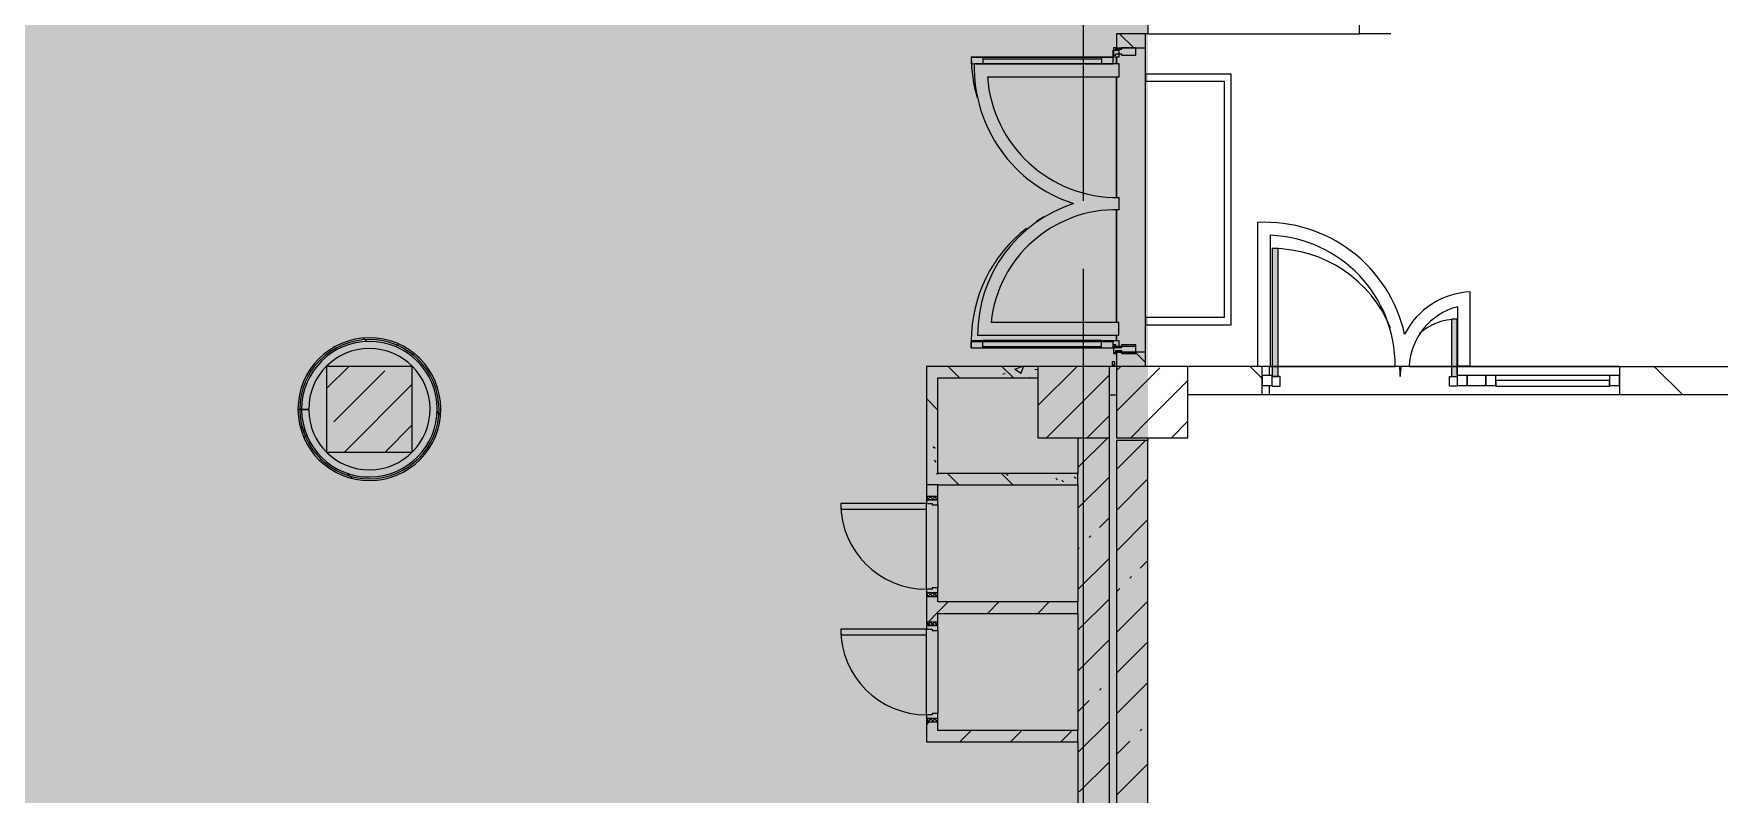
# Model space of a CAD drawing. Header units: millimetres. Extents: x -2911 to 185522, y -8553 to 29000.
# Drawn here: x 89472 to 101272, y 4902 to 10230 of the extents above; entities that cross this region are included whole.
import ezdxf

# ---------------------------------------------------------------- set-up
doc = ezdxf.new("R2010")
doc.units = ezdxf.units.MM
doc.linetypes.add('Осевая', pattern=[3175, 635, -476.25, 1587.5, -476.25])
doc.layers.add('A-DETL-GENF-1', color=7, linetype='Continuous', lineweight=9, true_color=0xc0c0c0, transparency=0.4)
for name, color, linetype, lineweight, true_color in [('A-DETL-GENF-2', 7, 'Continuous', 5, 0xe2e2e2), ('A-DETL-GENF-3', 7, 'Continuous', 5, 0xaaaaaa), ('A-DETL-GENF-4', 7, 'Continuous', 5, 0xb7b7b7), ('A-DOOR-2', 7, 'Continuous', 5, 0xaaaaaa), ('A-DOOR-3', 7, 'Continuous', 5, 0xe2e2e2), ('A-DOOR-4', 7, 'Continuous', 5, 0xb7b7b7), ('A-DOOR-FRAM-1', 7, 'Continuous', 5, 0xe2e2e2), ('A-DOOR-FRAM-2', 7, 'Continuous', 5, 0xaaaaaa), ('A-DOOR-FRAM-3', 7, 'Continuous', 5, 0xb7b7b7), ('A-FLOR-1', 7, 'Continuous', 5, 0xb7b7b7), ('A-FLOR-2', 7, 'Continuous', 5, 0xaaaaaa), ('A-GLAZ-CWMG-2', 7, 'Continuous', 5, 0x737373), ('A-WALL-5', 7, 'Continuous', 9, 0x737373), ('A-WALL-6', 7, 'Continuous', 5, 0x737373), ('I-WALL-1', 7, 'Continuous', 5, 0xe7e7e7), ('I-WALL-4', 7, 'Continuous', 5, 0x737373), ('I-WALL-5', 7, 'Continuous', 5, 0x787878), ('S-COLS-1', 7, 'Continuous', 5, 0x737373)]:
    doc.layers.add(name, color=color, linetype=linetype, lineweight=lineweight, true_color=true_color)
for name, color, linetype, lineweight in [('A-GLAZ-CURT-3', 7, 'Continuous', 5), ('A-GLAZ-CWMG-4', 7, 'Continuous', 5), ('I-WALL-3', 7, 'Continuous', 5), ('S-COLS-2', 7, 'Continuous', 5), ('Оси', 7, 'Continuous', 9), ('Оси-2', 7, 'Осевая', 9)]:
    doc.layers.add(name, color=color, linetype=linetype, lineweight=lineweight)
pattern_1 = [(45, (-38790, -7650), (-285.123, 285.123), []), (45, (-38504.88, -7650), (-285.123, 285.123), [504.031, -100.806, 16.764, -84.042])]
pattern_2 = [(45, (58512.3, 0), (-285.123, 285.123), []), (45, (58797.44, 0), (-285.123, 285.123), [504.031, -100.806, 16.764, -84.042])]
pattern_3 = [(135, (58512.3, 0), (-353.5534, -353.5534), [])]
pattern_4 = [(135, (58512.3, 0), (-377.171, -377.171), [533.4, -88.9, 17.78, -88.9]), (135, (58512.3, 376.94), (-377.171, -377.171), []), (50, (58512.3, 0), (637.6445, -55.7866), [66.675, -733.425]), (355, (58512.3, 0), (-123.349, 668.699), [53.34, -586.74]), (100.451, (58565.45, -4.65), (514.299, 612.908), [56.665, -623.315]), (46.184, (58512.3, 177.8), (948.776, -147.15), [100.012, -1100.137]), (96.636, (58591.4, 165.5), (830.91, 865.997), [84.998, -934.973]), (351.184, (58512.3, 177.8), (830.918, 865.988), [80.01, -880.11]), (21, (58601.2, 133.35), (530.6506, -357.928), [66.675, -733.425]), (326, (58601.2, 133.35), (216.308, 644.658), [53.34, -586.74]), (71.451, (58645.44, 103.5), (746.96, 286.724), [56.665, -623.315]), (37.5, (58512.32, 0), (10.8105, 295.9426), [16.764, -562.864, 16.764, -578.866, -588.962]), (37.5, (58512.32, 0), (10.8105, 295.9426), [-1175.258, 16.764, -572.198]), (7.5, (58512.3, 0), (233.8692, 350.6318), [16.764, -322.834, 16.764, -549.529, -224.472]), (7.5, (58512.3, 0), (233.8692, 350.6318), [-905.891, 16.764, -207.708]), (327.5, (58314.07, 0), (474.5678, -20.0513), [16.764, -205.486, 16.764, -676.656, -920.115]), (327.5, (58314.07, 0), (474.5678, -20.0513), [-915.67, 16.764, -903.351]), (317.5, (58225.17, 0), (518.452, 88.9934), [16.764, -272.161, 16.764, -443.738, -653.415]), (317.5, (58225.17, 0), (518.452, 88.9934), [-749.427, 16.764, -636.651])]
pattern_5 = [(45, (58512.32, 0), (-176.7767, 176.7767), [])]
pattern_6 = [(135, (1951.41, 104.685), (-14.14214, -14.14214), []), (225, (1951.41, 104.685), (14.14214, -14.14214), [])]
pattern_7 = [(45, (-171.384, 104.685), (-14.1421, 14.1421), []), (135, (-171.384, 104.685), (-14.1421, -14.1421), [])]
pattern_8 = [(45, (58512.3, 0), (-530.33, 530.33), []), (135, (58512.3, 0), (-530.33, -530.33), [])]

# ---------------------------------------------------------------- blocks, each defined once
blk = doc.blocks.new('BSC_Колонна _Прямоугольная - 500х500-23286270-2_7_1_птичка')
at = {"layer": 'S-COLS-2'}
h = blk.add_hatch(dxfattribs=at)
h.set_pattern_fill('FP_67', color=256, style=0, pattern_type=2)
h.set_pattern_definition(pattern_1)
h.paths.add_polyline_path([(-30, -250), (-30, 250), (-250, 250), (-250, -250)])
h = blk.add_hatch(dxfattribs=at)
h.set_pattern_fill('FP_67', color=256, style=0, pattern_type=2)
h.set_pattern_definition(pattern_1)
h.paths.add_polyline_path([(-30, -250), (250, -250), (250, 250), (-30, 250), (-30, 100)])
at = {"layer": 'S-COLS-1'}
for p, q in [((-30, 250), (-250, 250)), ((-250, 250), (-250, -250)), ((-250, -250), (-30, -250))]:
    blk.add_line(p, q, dxfattribs=at)
at = {"layer": 'S-COLS-2'}
for p, q in [((250, 250), (-30, 250)), ((250, -250), (250, 250)), ((-30, -250), (250, -250))]:
    blk.add_line(p, q, dxfattribs=at)
blk = doc.blocks.new('BSC_Колонна _Прямоугольная - 600х600-V97-2_7_1_птичка')
at = {"layer": 'S-COLS-2'}
h = blk.add_hatch(dxfattribs=at)
h.set_pattern_fill('FP_113', color=256, style=0, pattern_type=2)
h.set_pattern_definition([(45, (-33310, -7600), (-285.123, 285.123), []), (45, (-33024.88, -7600), (-285.123, 285.123), [504.031, -100.806, 16.764, -84.042])])
h.paths.add_polyline_path([(-135, -300), (300, -300), (300, 300), (-300, 300), (-300, -300)])
at = {"layer": 'S-COLS-1'}
for p, q in [((300, 300), (-300, 300)), ((-300, 300), (-300, -300)), ((300, -300), (300, 300)), ((-300, -300), (300, -300))]:
    blk.add_line(p, q, dxfattribs=at)
blk = doc.blocks.new('BSC_Колонна _Прямоугольная - 500х500-V143-2_7_1_птичка')
at = {"layer": 'S-COLS-2'}
h = blk.add_hatch(dxfattribs=at)
h.set_pattern_fill('FP_149', color=256, style=0, pattern_type=2)
h.set_pattern_definition([(45, (-38240, -7650), (-285.123, 285.123), []), (45, (-37954.88, -7650), (-285.123, 285.123), [504.031, -100.806, 16.764, -84.042])])
h.paths.add_polyline_path([(-250, -250), (250, -250), (250, 250), (-250, 250), (-250, 100)])
at = {"layer": 'S-COLS-1'}
for p, q in [((250, 250), (-250, 250)), ((-250, 250), (-250, -250)), ((250, -250), (250, 250)), ((-250, -250), (250, -250))]:
    blk.add_line(p, q, dxfattribs=at)
blk = doc.blocks.new('110_Дверь_СКБ_1Ст - д-18 700x2100h_Технический шкаф ЭОМ и СС-21511926-2_7_1_птичка')
at = {"layer": 'A-DOOR-2'}
h = blk.add_hatch(dxfattribs=at)
h.set_pattern_fill('FP_153', color=256, style=0, pattern_type=2)
h.set_pattern_definition(pattern_6)
h.paths.add_polyline_path([(337.5, -40), (362.5, -40), (362.5, 40), (337.5, 40)])
at = {"layer": 'A-DOOR-3'}
h = blk.add_hatch(color=256, dxfattribs=at)
h.paths.add_polyline_path([(-312.5, -40), (-277.5, -40), (-277.5, 0), (-287.5, 0), (-287.5, 40), (-312.5, 40)])
h.paths.add_polyline_path([(302.5, -40), (337.5, -40), (337.5, 40), (312.5, 40), (312.5, 0), (302.5, 0)])
at = {"layer": 'A-DOOR-FRAM-1'}
blk.add_hatch(color=256, dxfattribs=at).paths.add_polyline_path([(272.5, 640), (272.5, 40), (312.5, 40), (312.5, 640)])
at = {"layer": 'A-DOOR-FRAM-2'}
h = blk.add_hatch(dxfattribs=at)
h.set_pattern_fill('FP_154', color=256, style=0, pattern_type=2)
h.set_pattern_definition(pattern_7)
h.paths.add_polyline_path([(-337.5, -40), (-312.5, -40), (-312.5, 40), (-337.5, 40)])
at = {"layer": 'A-DOOR-4'}
for p, q in [((312.5, 640), (272.5, 640)), ((272.5, 640), (272.5, 40)), ((312.5, 40), (312.5, 640)), ((272.5, 40), (312.5, 40))]:
    blk.add_line(p, q, dxfattribs=at)
blk.add_arc((312.5, 40), 600, 90, 180, dxfattribs=at)
at = {"layer": 'A-DOOR-FRAM-3'}
for p, q in [((-312.5, 40), (-337.5, 40)), ((-337.5, 40), (-337.5, -40)), ((-287.5, 40), (-312.5, 40)), ((-312.5, 40), (-312.5, -40)), ((-312.5, -40), (-312.5, 40)), ((-287.5, 0), (-287.5, 40)), ((-287.5, 40), (272.5, 40)), ((312.5, 40), (312.5, 0)), ((337.5, 40), (312.5, 40)), ((337.5, -40), (337.5, 40)), ((362.5, 40), (337.5, 40)), ((337.5, 40), (337.5, -40)), ((362.5, -40), (362.5, 40)), ((-337.5, -40), (-312.5, -40)), ((-312.5, -40), (-277.5, -40)), ((-277.5, 0), (-287.5, 0)), ((-277.5, -40), (-277.5, 0)), ((302.5, -40), (-277.5, -40)), ((312.5, 0), (302.5, 0)), ((302.5, 0), (302.5, -40)), ((302.5, -40), (337.5, -40)), ((337.5, -40), (362.5, -40))]:
    blk.add_line(p, q, dxfattribs=at)
blk = doc.blocks.new('110_Дверь_СКБ_1Ст - д-18 700x2100h_Технический шкаф ЭОМ и СС-V154-2_7_1_птичка')
at = {"layer": 'A-DOOR-2'}
h = blk.add_hatch(dxfattribs=at)
h.set_pattern_fill('FP_153', color=256, style=0, pattern_type=2)
h.set_pattern_definition(pattern_6)
h.paths.add_polyline_path([(337.5, 40), (337.5, -40), (362.5, -40), (362.5, 40)])
at = {"layer": 'A-DOOR-3'}
h = blk.add_hatch(color=256, dxfattribs=at)
h.paths.add_polyline_path([(-312.5, -40), (-277.5, -40), (-277.5, 0), (-287.5, 0), (-287.5, 40), (-312.5, 40)])
h.paths.add_polyline_path([(302.5, 0), (302.5, -40), (337.5, -34.6), (337.5, 40), (312.5, 40), (312.5, 0)])
at = {"layer": 'A-DOOR-FRAM-1'}
blk.add_hatch(color=256, dxfattribs=at).paths.add_polyline_path([(272.5, 640), (272.5, 40), (312.5, 40), (312.5, 640)])
at = {"layer": 'A-DOOR-FRAM-2'}
h = blk.add_hatch(dxfattribs=at)
h.set_pattern_fill('FP_154', color=256, style=0, pattern_type=2)
h.set_pattern_definition(pattern_7)
h.paths.add_polyline_path([(-337.5, -40), (-312.5, -40), (-312.5, 40), (-337.5, 40)])
at = {"layer": 'A-DOOR-4'}
for p, q in [((312.5, 640), (272.5, 640)), ((272.5, 640), (272.5, 40)), ((312.5, 40), (312.5, 640)), ((272.5, 40), (312.5, 40))]:
    blk.add_line(p, q, dxfattribs=at)
blk.add_arc((312.5, 40), 600, 90, 180, dxfattribs=at)
at = {"layer": 'A-DOOR-FRAM-3'}
for p, q in [((-312.5, 40), (-337.5, 40)), ((-337.5, 40), (-337.5, -40)), ((-287.5, 40), (-312.5, 40)), ((-312.5, 40), (-312.5, -40)), ((-312.5, -40), (-312.5, 40)), ((-287.5, 0), (-287.5, 40)), ((-287.5, 40), (272.5, 40)), ((312.5, 40), (312.5, 0)), ((337.5, 40), (312.5, 40)), ((337.5, -34.6), (337.5, 40)), ((362.5, 40), (337.5, 40)), ((337.5, 40), (337.5, -34.6)), ((362.5, -40), (362.5, 40)), ((-337.5, -40), (-312.5, -40)), ((-312.5, -40), (-277.5, -40)), ((-277.5, 0), (-287.5, 0)), ((-277.5, -40), (-277.5, 0)), ((302.5, -40), (-277.5, -40)), ((312.5, 0), (302.5, 0)), ((302.5, 0), (302.5, -40)), ((302.5, -40), (337.5, -40)), ((337.5, -40), (362.5, -40))]:
    blk.add_line(p, q, dxfattribs=at)
blk = doc.blocks.new('Прямоугольный импост - Импост структурный с накладкой - 160мм Темный-31239214-2_7_1_птичка')
at = {"layer": 'A-GLAZ-CWMG-2'}
for p, q in [((-50, 0), (-50, 17)), ((-50, 17), (0, 17)), ((-40, 0), (-50, 0)), ((-40, -40), (-40, 0)), ((0, 0), (-10, 0)), ((-10, 0), (-10, -40)), ((0, 17), (0, 0)), ((-50, -140), (-50, -40)), ((-50, -40), (-40, -40)), ((-10, -40), (0, -40)), ((0, -40), (0, -140)), ((0, -140), (-50, -140))]:
    blk.add_line(p, q, dxfattribs=at)
blk = doc.blocks.new('Дверь_Витражная_остекление_ - ДВН_ДАО_Главный вход_1800 в свету 5-32258809-2_7_1_птичка')
at = {"layer": 'A-DETL-GENF-2'}
for points in [[(-947.5, -723.4), (-947.5, -20), (-992.5, -20), (-992.5, -1012.5), (-947.5, -1012.5)], [(1042.5, -1012.5), (1042.5, -20), (997.5, -20), (997.5, -1012.5)]]:
    blk.add_hatch(color=256, dxfattribs=at).paths.add_polyline_path(points)
at = {"layer": 'A-DETL-GENF-4'}
for p, q in [((-947.5, -20), (-992.5, -20)), ((-992.5, -1012.5), (-992.5, -20)), ((-947.5, -20), (-992.5, -20)), ((-992.5, -20), (-992.5, -1012.5)), ((-992.5, -100), (-947.5, -100)), ((-982.5, -932.5), (-982.5, -100)), ((-947.5, -1012.5), (-947.5, -20)), ((-947.5, -1012.5), (-947.5, -20)), ((988.5, -932.5), (988.5, -100)), ((997.5, -1012.5), (997.5, -20)), ((997.5, -20), (997.5, -1012.5)), ((1042.5, -100), (997.5, -100)), ((1032.5, -932.5), (1032.5, -100)), ((1042.5, -1012.5), (1042.5, -20)), ((1042.5, -1012.5), (1042.5, -20)), ((-992.5, -932.5), (-947.5, -932.5)), ((1042.5, -932.5), (997.5, -932.5)), ((-992.5, -1012.5), (-947.5, -1012.5)), ((-992.5, -1012.5), (-947.5, -1012.5)), ((1042.5, -1012.5), (997.5, -1012.5)), ((997.5, -1012.5), (1042.5, -1012.5))]:
    blk.add_line(p, q, dxfattribs=at)
at = {"layer": 'A-DOOR-4'}
for p, q in [((-1042.5, 20), (-992.5, 20)), ((-1042.5, -20), (-1042.5, 20)), ((-992.5, 20), (-992.5, -20)), ((992.5, 20), (1042.5, 20)), ((992.5, -20), (992.5, 20)), ((1042.5, 20), (1042.5, -20)), ((-992.5, -20), (-1042.5, -20)), ((-992.5, -1012.5), (-992.5, -20)), ((992.5, -1012.5), (992.5, -20)), ((1042.5, -20), (992.5, -20))]:
    blk.add_line(p, q, dxfattribs=at)
for centre, start, end in [((992.5, -20), 209.21115, 212.8228), ((992.5, -20), 217.57984, 270), ((-992.5, -20), 270, 286.54233)]:
    blk.add_arc(centre, 992.5, start, end, dxfattribs=at)
blk = doc.blocks.new('Прямоугольный импост - Импост структурный с накладкой - 160мм Темный-31915521-2_7_1_птичка')
at = {"layer": 'A-GLAZ-CWMG-2'}
for p, q in [((-25, 0), (-25, 17)), ((-25, 17), (25, 17)), ((-15, 0), (-25, 0)), ((-15, -40), (-15, 0)), ((25, 0), (15, 0)), ((15, 0), (15, -40)), ((25, 17), (25, 0)), ((-25, -140), (-25, -40)), ((-25, -40), (-15, -40)), ((15, -40), (25, -40)), ((25, -40), (25, -140)), ((25, -140), (-25, -140))]:
    blk.add_line(p, q, dxfattribs=at)
blk = doc.blocks.new('Прямоугольный импост - Импост структурный с накладкой - 160мм Темный-31239248-2_7_1_птичка')
at = {"layer": 'A-GLAZ-CWMG-2'}
for p, q in [((0, 17), (-50, 17)), ((-50, 17), (-50, 0)), ((-50, 0), (-40, 0)), ((-40, 0), (-40, -40)), ((-10, -40), (-10, 0)), ((-10, 0), (0, 0)), ((0, 0), (0, 17)), ((-40, -40), (-50, -40)), ((-50, -40), (-50, -140)), ((0, -40), (-10, -40)), ((0, -140), (0, -40)), ((-50, -140), (0, -140))]:
    blk.add_line(p, q, dxfattribs=at)
blk = doc.blocks.new('Прямоугольный импост - 50 x 70 мм-V214-2_7_1_птичка')
at = {"layer": 'A-GLAZ-CWMG-4'}
for p, q in [((-70, 35), (0, 35)), ((-70, -35), (-70, 35)), ((0, 35), (0, -35)), ((0, -35), (-70, -35))]:
    blk.add_line(p, q, dxfattribs=at)
blk = doc.blocks.new('Дверь_Витражная_остекление_ - ДВН_ДАО_Главный вход_1200 в свету-V215-2_7_1_птичка')
at = {"layer": 'A-DOOR-3'}
for points in [[(-647.5, 30), (-607.5, 30), (-610.8, 925), (-647.5, 925), (-647.5, 35)], [(647.5, 30), (647.5, 430), (607.5, 430), (607.5, 30)]]:
    blk.add_hatch(color=256, dxfattribs=at).paths.add_polyline_path(points)
at = {"layer": 'A-DETL-GENF-3'}
for p, q in [((-607.5, 925), (-647.5, 925)), ((-647.5, 925), (-647.5, 35)), ((-607.5, 30), (-607.5, 925)), ((647.5, 430), (607.5, 430)), ((607.5, 430), (607.5, 30)), ((647.5, 35), (647.5, 430)), ((-647.5, 30), (-607.5, 30)), ((-592.5, 30), (-647.5, 30)), ((-592.5, -40), (-592.5, 30)), ((592.5, -40), (592.5, 30)), ((592.5, 30), (647.5, 30)), ((607.5, 30), (647.5, 30)), ((-647.5, -40), (-592.5, -40)), ((647.5, -40), (592.5, -40))]:
    blk.add_line(p, q, dxfattribs=at)
at = {"layer": 'A-DOOR-2'}
for p, q in [((-647.5, 925), (-647.5, 35)), ((647.5, 430), (647.5, 35))]:
    blk.add_line(p, q, dxfattribs=at)
for centre, radius, start, end in [((-647.5, 30), 895, 22.29231, 90), ((647.5, 30), 400, 90, 131.44756), ((-647.5, 30), 895, 360, 4.55581), ((647.5, 30), 400, 169.71082, 180)]:
    blk.add_arc(centre, radius, start, end, dxfattribs=at)
blk = doc.blocks.new('Системная панель - Стемалит - 40мм-V216-2_7_1_птичка')
at = {"layer": 'A-GLAZ-CURT-3'}
for p, q in [((65, 35), (-65, 35)), ((-65, 35), (-65, -35)), ((65, -35), (65, 35)), ((-65, -35), (65, -35))]:
    blk.add_line(p, q, dxfattribs=at)
blk = doc.blocks.new('Прямоугольный импост - 50 x 70 мм-V217-2_7_1_птичка')
at = {"layer": 'A-GLAZ-CWMG-4'}
for p, q in [((-35, 35), (35, 35)), ((-35, -35), (-35, 35)), ((35, 35), (35, -35)), ((35, -35), (-35, -35))]:
    blk.add_line(p, q, dxfattribs=at)
blk = doc.blocks.new('Прямоугольный импост - 50 x 70 мм-V218-2_7_1_птичка')
at = {"layer": 'A-GLAZ-CWMG-4'}
for p, q in [((0, 35), (-70, 35)), ((-70, 35), (-70, -35)), ((0, -35), (0, 35)), ((-70, -35), (0, -35))]:
    blk.add_line(p, q, dxfattribs=at)
blk = doc.blocks.new('Системная панель - Стекло - 40мм-V219-2_7_1_птичка')
at = {"layer": 'A-GLAZ-CURT-3'}
for p, q in [((397.5, 0), (-397.5, 0)), ((-397.5, 0), (-397.5, -40)), ((397.5, -40), (397.5, 0)), ((-397.5, -40), (397.5, -40))]:
    blk.add_line(p, q, dxfattribs=at)
blk = doc.blocks.new('Прямоугольный импост - 50 x 70 мм-V220-2_7_1_птичка')
at = {"layer": 'A-GLAZ-CWMG-4'}
for p, q in [((-35, 35), (35, 35)), ((-35, -35), (-35, 35)), ((35, 35), (35, -35)), ((35, -35), (-35, -35))]:
    blk.add_line(p, q, dxfattribs=at)
blk = doc.blocks.new('Прямоугольный импост - 50 x 70 мм-V221-2_7_1_птичка')
at = {"layer": 'A-GLAZ-CWMG-4'}
blk.add_line((41991, 7835), (41196, 7835), dxfattribs=at)

msp = doc.modelspace()

# ---------------------------------------------------------------- hatches: boundary and pattern name
at = {"layer": 'A-DETL-GENF-1'}
msp.add_hatch(color=256, dxfattribs=at).paths.add_polyline_path([(91687.3379, -280), (97272.3157, -280), (97272.3157, 23777.7217), (92372.3157, 23777.7217), (92372.3157, 27350), (62364.3157, 27350), (62364.3157, 15358), (58244.3157, 15358), (58244.3157, -280), (90759.8178, -280)])
at = {"layer": 'I-WALL-1'}
msp.add_hatch(color=256, dxfattribs=at).paths.add_polyline_path([(91844.4685, 7125.5169), (91920.1919, 7135.1933), (92024.5384, 7171.8797), (92062.1639, 7190.0027), (92124.7456, 7233.7199), (92179.5158, 7286.8977), (92225.0599, 7348.1626), (92260.2016, 7415.9323), (92284.0331, 7488.4562), (92295.9389, 7563.8612), (92295.6116, 7640.1996), (92283.0594, 7715.4997), (92258.6068, 7787.8166), (92222.8852, 7855.2823), (92151.0979, 7940.701), (92121.593, 7968.8605), (92058.6386, 8012.0394), (91989.5803, 8044.5757), (91916.2018, 8065.629), (91840.3982, 8074.6557), (91764.1276, 8071.4225), (91687.3379, 8055.2422), (91618.0263, 8028.825), (91551.9693, 7990.561), (91492.8951, 7942.2091), (91442.3295, 7885.0184), (91401.5785, 7820.466), (91371.6948, 7750.2191), (91353.4501, 7676.0923), (91347.3157, 7600), (91397.3157, 7600), (91403.4123, 7671.7283), (91425.5578, 7750.3292), (91451.1406, 7807.0123), (91491.4031, 7866.6868), (91541.1593, 7918.7101), (91598.982, 7961.5896), (91687.3379, 8001.5296), (91732.0067, 8015.2942), (91803.3923, 8024.5785), (91875.3209, 8021.6817), (91945.7288, 8006.6869), (92012.5959, 7980.0243), (92074.0039, 7942.4588), (92128.191, 7895.0682), (92173.6026, 7839.2122), (92218.2929, 7750.3292), (92233.177, 7708.7106), (92245.6305, 7637.8091), (92245.9392, 7565.8229), (92234.0942, 7494.8173), (92210.4354, 7426.8293), (92175.6414, 7363.8095), (92122.2077, 7300), (92076.9318, 7259.7125), (92015.8483, 7221.6217), (91949.2123, 7194.3866), (91878.9356, 7178.7884), (91807.0345, 7175.2748), (91735.5719, 7183.9465), (91666.5979, 7204.5547), (91602.0914, 7236.5082), (91522.3157, 7301.0772), (91493.7025, 7330.4849), (91452.9298, 7389.8119), (91422.7546, 7455.1691), (91404.0429, 7524.6816), (91397.3313, 7596.3549), (91347.3331, 7595.9261), (91354.1199, 7519.8892), (91372.9997, 7445.9216), (91403.4849, 7375.9336), (91444.788, 7311.733), (91495.8423, 7254.9781), (91555.329, 7207.1347), (91621.7118, 7169.4387), (91693.2759, 7142.8636), (91768.173, 7128.0958)])
at = {"layer": 'I-WALL-3'}
h = msp.add_hatch(dxfattribs=at)
h.set_pattern_fill('FP_96', color=256, style=0, pattern_type=2)
h.set_pattern_definition(pattern_3)
h.paths.add_polyline_path([(97252.3156, 7900), (97252.3156, 8000), (97052.3156, 8000), (97052.3156, 7900)])
h.paths.add_polyline_path([(97252.3156, 10130), (97252.3156, 10230), (97052.3156, 10230), (97052.3156, 10130)])
h = msp.add_hatch(dxfattribs=at)
h.set_pattern_fill('FP_197', color=256, style=0, pattern_type=2)
h.set_pattern_definition(pattern_8)
h.paths.add_polyline_path([(91825.532, 7100.0103), (91903.6022, 7106.6518), (91979.6763, 7125.4079), (92077.7649, 7171.8797), (92118.4588, 7197.1362), (92177.7592, 7248.3469), (92228.3312, 7308.1929), (92268.933, 7375.2046), (92298.5675, 7447.7364), (92316.507, 7524.0073), (92322.3111, 7602.1442), (92315.8371, 7680.2285), (92297.2441, 7756.3427), (92266.9885, 7828.6177), (92225.8135, 7895.2787), (92151.0979, 7974.7458), (92114.9927, 8005.3889), (92048.0682, 8046.1343), (91975.6001, 8075.9242), (91899.3679, 8094.0273), (91821.2436, 8099.9989), (91743.1456, 8093.6923), (91666.9917, 8075.2625), (91594.652, 8045.1621), (91527.9029, 8004.1301), (91468.3834, 7953.1741), (91417.5553, 7893.5456), (91376.6665, 7826.7086), (91345.7682, 7750.3292), (91328.4547, 7678.1113), (91322.3157, 7600), (91334.8157, 7600), (91341.1115, 7678.0947), (91359.8363, 7754.1723), (91390.5065, 7826.2677), (91432.3299, 7892.5189), (91484.2262, 7951.2146), (91544.855, 8000.8389), (91612.6503, 8040.1098), (91687.3379, 8068.3176), (91762.5963, 8083.8283), (91840.874, 8087.1466), (91918.6724, 8077.8824), (91993.982, 8056.275), (92064.8577, 8022.8825), (92151.0979, 7957.9245), (92186.1463, 7924.4743), (92233.4265, 7862.0003), (92270.0881, 7792.7591), (92295.1843, 7718.5392), (92308.0667, 7641.2575), (92308.4027, 7562.9102), (92296.1836, 7485.5209), (92271.7249, 7411.0884), (92235.6585, 7341.5353), (92188.9158, 7278.6582), (92132.7043, 7224.0809), (92053.2504, 7171.8797), (91997.8891, 7145.2141), (91922.7676, 7122.9616), (91845.0515, 7113.0305), (91766.7482, 7115.6773), (91687.3379, 7131.7777), (91592.1809, 7171.8797), (91548.3031, 7196.7962), (91487.2509, 7245.8986), (91434.8531, 7304.1471), (91392.463, 7370.0371), (91361.1756, 7441.8669), (91341.799, 7517.781), (91334.8336, 7595.8188), (91322.3341, 7595.7116), (91329.1429, 7517.6558), (91348.0621, 7441.6221), (91378.6273, 7369.4775), (91420.0878, 7302.9937), (91471.4255, 7243.8033), (91531.3798, 7193.3597), (91598.4784, 7152.9017), (91687.3379, 7119.6341), (91747.3828, 7105.6468)])
h = msp.add_hatch(dxfattribs=at)
h.set_pattern_fill('FP_197', color=256, style=0, pattern_type=2)
h.set_pattern_definition(pattern_8)
h.paths.add_polyline_path([(91845.0515, 7113.0305), (91922.7676, 7122.9616), (91997.8891, 7145.2141), (92068.4757, 7179.2133), (92151.0979, 7241.9397), (92188.9158, 7278.6582), (92235.6585, 7341.5353), (92271.7249, 7411.0884), (92296.1836, 7485.5209), (92308.4027, 7562.9102), (92308.0667, 7641.2575), (92284.4351, 7750.3292), (92270.0881, 7792.7591), (92233.4265, 7862.0003), (92186.1463, 7924.4743), (92129.4687, 7978.5674), (92064.8577, 8022.8825), (91993.982, 8056.275), (91918.6724, 8077.8824), (91840.874, 8087.1466), (91762.5963, 8083.8283), (91685.8611, 8068.0132), (91612.6503, 8040.1098), (91544.855, 8000.8389), (91484.2262, 7951.2146), (91432.3299, 7892.5189), (91390.5065, 7826.2677), (91358.8904, 7750.3292), (91341.1115, 7678.0947), (91334.8157, 7600), (91347.3157, 7600), (91353.4501, 7676.0923), (91371.7416, 7750.3292), (91401.5785, 7820.466), (91442.3295, 7885.0184), (91492.8951, 7942.2091), (91551.9693, 7990.561), (91618.0263, 8028.825), (91689.3599, 8056.0129), (91764.1276, 8071.4225), (91840.3982, 8074.6557), (91916.2018, 8065.629), (91989.5803, 8044.5757), (92058.6386, 8012.0394), (92121.593, 7968.8605), (92176.8173, 7916.1544), (92222.8852, 7855.2823), (92258.6068, 7787.8166), (92283.0594, 7715.4997), (92295.6116, 7640.1996), (92295.9389, 7563.8612), (92284.0331, 7488.4562), (92260.2016, 7415.9323), (92225.0599, 7348.1626), (92179.5158, 7286.8977), (92124.7456, 7233.7199), (92062.1639, 7190.0027), (91993.3872, 7156.8753), (91920.1919, 7135.1933), (91844.4685, 7125.5169), (91768.173, 7128.0958), (91687.3379, 7145.0686), (91617.413, 7171.8797), (91555.329, 7207.1347), (91495.8423, 7254.9781), (91444.788, 7311.733), (91403.4849, 7375.9336), (91372.9997, 7445.9216), (91354.1199, 7519.8892), (91347.3331, 7595.9261), (91334.8336, 7595.8188), (91341.799, 7517.781), (91361.1756, 7441.8669), (91392.463, 7370.0371), (91434.8531, 7304.1471), (91487.2509, 7245.8986), (91548.3031, 7196.7962), (91616.4327, 7158.1081), (91689.8801, 7130.8337), (91766.7482, 7115.6773)])
h = msp.add_hatch(dxfattribs=at)
h.set_pattern_fill('FP_96', color=256, style=0, pattern_type=2)
h.set_pattern_definition(pattern_3)
h.paths.add_polyline_path([(97002.3157, 7700), (97052.3156, 7700), (97052.3156, 7900), (97002.3157, 7900), (97002.3157, 7750.3292)])
h = msp.add_hatch(dxfattribs=at)
h.set_pattern_fill('FP_96', color=256, style=0, pattern_type=2)
h.set_pattern_definition(pattern_3)
h.paths.add_polyline_path([(101422.3157, 7700), (101422.3157, 7900), (100573.3156, 7900), (100573.3156, 7700)])
h.paths.add_polyline_path([(98073.3156, 7700), (98073.3156, 7900), (97552.3156, 7900), (97552.3156, 7700)])
h = msp.add_hatch(dxfattribs=at)
h.set_pattern_fill('FP_93', color=256, style=0, pattern_type=2)
h.set_pattern_definition(pattern_2)
h.paths.add_polyline_path([(96782.3157, 400), (97002.3157, 400), (97002.3157, 7400), (96782.3157, 7400), (96782.3157, 808.9359)])
h = msp.add_hatch(dxfattribs=at)
h.set_pattern_fill('FP_93', color=256, style=0, pattern_type=2)
h.set_pattern_definition(pattern_2)
h.paths.add_polyline_path([(97052.3156, 410), (97272.3156, 410), (97272.3156, 7380), (97052.3156, 7380), (97052.3156, 800.143)])
h = msp.add_hatch(dxfattribs=at)
h.set_pattern_fill('FP_97', color=256, style=0, pattern_type=2)
h.set_pattern_definition(pattern_5)
h.paths.add_polyline_path([(95722.3157, 5270), (95802.3157, 5270), (95802.3157, 5409), (95722.3157, 5409)])
h.paths.add_polyline_path([(95802.3157, 6109), (95802.3157, 6289), (95722.3157, 6289), (95722.3157, 6109)])
h.paths.add_polyline_path([(95791.7889, 6989), (95802.3157, 6989), (95802.3157, 7070), (95722.3157, 7070), (95722.3157, 6989)])
h = msp.add_hatch(dxfattribs=at)
h.set_pattern_fill('FP_97', color=256, style=0, pattern_type=2)
h.set_pattern_definition(pattern_5)
h.paths.add_polyline_path([(96782.3157, 6170), (96782.3157, 6250), (95802.3157, 6250), (95802.3157, 6170), (96324.938, 6170)])
h = msp.add_hatch(dxfattribs=at)
h.set_pattern_fill('FP_97', color=256, style=0, pattern_type=2)
h.set_pattern_definition(pattern_5)
h.paths.add_polyline_path([(96782.3157, 5270), (96782.3157, 5350), (95802.3157, 5350), (95802.3157, 5270), (96324.938, 5270)])
at = {"layer": 'I-WALL-5'}
h = msp.add_hatch(dxfattribs=at)
h.set_pattern_fill('FP_106', color=256, style=0, pattern_type=2)
h.set_pattern_definition(pattern_4)
h.paths.add_polyline_path([(95802.3157, 7150), (95802.3157, 7900), (95722.3157, 7900), (95722.3157, 7150), (95758.997, 7150)])
h = msp.add_hatch(dxfattribs=at)
h.set_pattern_fill('FP_106', color=256, style=0, pattern_type=2)
h.set_pattern_definition(pattern_4)
h.paths.add_polyline_path([(96324.938, 7820), (96502.3157, 7820), (96502.3157, 7900), (95802.3157, 7900), (95802.3157, 7820)])
h = msp.add_hatch(dxfattribs=at)
h.set_pattern_fill('FP_106', color=256, style=0, pattern_type=2)
h.set_pattern_definition(pattern_4)
h.paths.add_polyline_path([(95802.3157, 7070), (96782.3157, 7070), (96782.3157, 7150), (95722.3157, 7150), (95722.3157, 7070), (95775.2911, 7070)])

# ---------------------------------------------------------------- linework, layer by layer
at = {"layer": 'A-FLOR-1'}
for p, q in [((97272.3157, 10230), (97252.458, 10230)), ((97052.3156, 10120), (97052.3156, 10130)), ((97052.3157, 10130), (97052.3157, 10120)), ((97052.3157, 10064.1269), (97052.3157, 10018)), ((97070.7086, 10018), (96056.9996, 10018)), ((96149.0114, 9928), (97070.7086, 9928)), ((97052.3157, 9928), (97052.3157, 9083.8966)), ((97070.7086, 9928), (97070.7086, 10018)), ((97255.1, 9947.1775), (97255.1, 9897.1775)), ((97052.3157, 8996.1312), (97052.3157, 8208)), ((97070.7086, 8996.7396), (97070.7086, 9083.108)), ((97069.3156, 8208), (96174.9352, 8208)), ((97069.3156, 8118), (97069.3156, 8208)), ((97255.1, 8241.2553), (97255.1, 8191.2553)), ((96080.3156, 8118), (97069.3156, 8118)), ((97052.3157, 8118), (97052.3157, 8080)), ((97272.3156, 7400), (97272.3156, 7380))]:
    msp.add_line(p, q, dxfattribs=at)
for centre, radius, start, end in [((97056.687, 9993), 1000, 178.56745626, 252.28756241), ((97056.687, 9993), 910, 184.09604376, 270.88286586), ((97049.3156, 8118), 969, 107.84035075, 180), ((97049.3156, 8118), 879, 88.6054054, 174.12323907)]:
    msp.add_arc(centre, radius, start, end, dxfattribs=at)
at = {"layer": 'A-FLOR-2'}
for p, q in [((98972.3157, 10230), (98752.3157, 10230)), ((97855.1, 9947.1775), (97255.1, 9947.1775)), ((97855.1, 8191.2553), (97855.1, 9947.1775)), ((97255.1, 9897.1775), (97805.1, 9897.1775)), ((97805.1, 9897.1775), (97805.1, 8241.2553)), ((98040.391, 8907.6192), (98040.391, 7900)), ((98130.391, 7900), (98130.391, 8818.2283)), ((99529.3157, 7903), (99529.3157, 8421.4253)), ((99439.3157, 8317.1936), (99439.3157, 7903)), ((97805.1, 8241.2553), (97255.1, 8241.2553)), ((97255.1, 8191.2553), (97855.1, 8191.2553)), ((100573.3156, 7900), (98073.3156, 7900)), ((98122.3157, 7900), (98122.3157, 7835)), ((98130.391, 7900), (99002.8786, 7900)), ((99100.849, 7900), (100573.3156, 7900)), ((99439.3157, 7903), (99529.3157, 7903)), ((98122.3157, 7765), (98122.3157, 7700))]:
    msp.add_line(p, q, dxfattribs=at)
for centre, radius, start, end in [((98092.9231, 7909), 1000, 12.44956139, 93.01124911), ((98092.9231, 7909), 910, 359.43332921, 87.6402592), ((99554.3157, 7878), 544, 92.6340058, 153.04618041), ((99554.3157, 7878), 454, 104.6731103, 177.22246478)]:
    msp.add_arc(centre, radius, start, end, dxfattribs=at)
at = {"layer": 'A-WALL-5'}
for p, q in [((96782.3157, 7070), (96782.3157, 7150)), ((95802.3157, 7070), (95722.3157, 7070)), ((96782.3157, 6170), (96782.3157, 6250)), ((96782.3157, 5270), (96782.3157, 5350))]:
    msp.add_line(p, q, dxfattribs=at)
for radius in [487.5, 475]:
    msp.add_arc((91822.3157, 7600), radius, 180.49141667, 180, dxfattribs=at)
at = {"layer": 'A-WALL-6'}
for p, q in [((97041.8157, 7931), (97021.8157, 7931)), ((97021.8157, 7931), (97021.8157, 7911)), ((97021.8157, 7911), (97041.8157, 7911)), ((97041.8157, 7911), (97041.8157, 7931))]:
    msp.add_line(p, q, dxfattribs=at)
at = {"layer": 'I-WALL-3'}
for p, q in [((98752.3157, 11660), (98752.3157, 10230)), ((97272.3157, 10230), (98752.3157, 10230)), ((98073.3156, 7900), (97552.3156, 7900)), ((98073.3156, 7700), (98073.3156, 7900)), ((100573.3156, 7900), (100573.3156, 7700)), ((100573.3156, 7900), (101422.3157, 7900)), ((101422.3157, 7700), (97552.3156, 7700))]:
    msp.add_line(p, q, dxfattribs=at)
at = {"layer": 'I-WALL-4'}
for p, q in [((97272.3157, 12070), (97272.3157, 10230)), ((97252.3156, 10230), (97052.3156, 10230)), ((97052.3156, 10230), (97052.3156, 10130)), ((97252.3156, 10230), (97252.3156, 7900)), ((97052.3156, 10130), (97252.3156, 10130)), ((97052.3156, 10018), (97052.3156, 10064.1269)), ((97052.3156, 9083.8966), (97052.3156, 9928)), ((97052.3156, 8208), (97052.3156, 8996.1312)), ((97052.3156, 8080), (97052.3156, 8118)), ((97252.3156, 8000), (97052.3156, 8000)), ((97052.3156, 8000), (97052.3156, 7900)), ((96502.3157, 7900), (95722.3157, 7900)), ((95722.3157, 7900), (95722.3157, 6989)), ((95802.3157, 7820), (96502.3157, 7820)), ((95802.3157, 7150), (95802.3157, 7820)), ((97052.3156, 7900), (97002.3157, 7900)), ((97002.3157, 7700), (97052.3156, 7700)), ((91322.3157, 7600), (91397.3157, 7600)), ((91397.3313, 7596.3549), (91322.3341, 7595.7116)), ((96782.3157, 7400), (96782.3157, 7150)), ((97002.3157, 400), (97002.3157, 7400)), ((97272.3156, 7380), (97052.3156, 7380)), ((97052.3156, 7380), (97052.3156, 410)), ((97272.3156, 800), (97272.3156, 7380)), ((96782.3157, 7150), (95802.3157, 7150)), ((95802.3157, 7070), (96782.3157, 7070)), ((95802.3157, 6989), (95802.3157, 7070)), ((96782.3157, 7070), (96782.3157, 6250)), ((95722.3157, 6289), (95722.3157, 6109)), ((95802.3157, 6250), (95802.3157, 6289)), ((96782.3157, 6250), (95802.3157, 6250)), ((95802.3157, 6109), (95802.3157, 6170)), ((95802.3157, 6170), (96782.3157, 6170)), ((96782.3157, 6170), (96782.3157, 5350)), ((95722.3157, 5409), (95722.3157, 5270)), ((95802.3157, 5350), (95802.3157, 5409)), ((96782.3157, 5350), (95802.3157, 5350)), ((95722.3157, 5270), (96782.3157, 5270)), ((96782.3157, 5270), (96782.3157, 400))]:
    msp.add_line(p, q, dxfattribs=at)
for radius in [500, 425]:
    msp.add_arc((91822.3157, 7600), radius, 180.49141667, 180, dxfattribs=at)
at = {"layer": 'Оси'}
msp.add_line((96822.3157, -4552.8332), (96822.3157, 7947.1668), dxfattribs=at)
at = {"layer": 'Оси-2'}
msp.add_line((96822.3157, 7947.1668), (96822.3157, 11277.7217), dxfattribs=at)

# ---------------------------------------------------------------- block references
at = {"layer": 'A-DOOR-2'}
msp.add_blockref('Дверь_Витражная_остекление_ - ДВН_ДАО_Главный вход_1200 в свету-V215-2_7_1_птичка', (98790.8156, 7800), dxfattribs=at)
at = {"layer": 'A-DOOR-4'}
for name, p, rotation in [('Дверь_Витражная_остекление_ - ДВН_ДАО_Главный вход_1800 в свету 5-32258809-2_7_1_птичка', (97048.3157, 9072.5), 269.9999999999999), ('110_Дверь_СКБ_1Ст - д-18 700x2100h_Технический шкаф ЭОМ и СС-V154-2_7_1_птичка', (95762.3157, 6626.5), 89.99999999999991), ('110_Дверь_СКБ_1Ст - д-18 700x2100h_Технический шкаф ЭОМ и СС-21511926-2_7_1_птичка', (95762.3157, 5746.5), 89.99999999999991)]:
    msp.add_blockref(name, p, dxfattribs=dict(at, rotation=rotation))
at = {"layer": 'A-GLAZ-CURT-3'}
for name, p in [('Системная панель - Стемалит - 40мм-V216-2_7_1_птичка', (99573.3156, 7800)), ('Системная панель - Стекло - 40мм-V219-2_7_1_птичка', (100105.8156, 7800))]:
    msp.add_blockref(name, p, dxfattribs=at)
at = {"layer": 'A-GLAZ-CWMG-2', "rotation": 89.99999999999993}
msp.add_blockref('Прямоугольный импост - Импост структурный с накладкой - 160мм Темный-31239248-2_7_1_птичка', (97048.3157, 10130), dxfattribs=at)
at = {"layer": 'A-GLAZ-CWMG-2', "extrusion": (0, 0, -1), "rotation": 270.0000000000001}
for name, p in [('Прямоугольный импост - Импост структурный с накладкой - 160мм Темный-31239214-2_7_1_птичка', (-97048.3157, 8000)), ('Прямоугольный импост - Импост структурный с накладкой - 160мм Темный-31915521-2_7_1_птичка', (-97048.3157, 8015))]:
    msp.add_blockref(name, p, dxfattribs=at)
at = {"layer": 'A-GLAZ-CWMG-4', "rotation": 180}
msp.add_blockref('Прямоугольный импост - 50 x 70 мм-V218-2_7_1_птичка', (98073.3156, 7800), dxfattribs=at)
at = {"layer": 'A-GLAZ-CWMG-4', "extrusion": (0, 0, -1), "rotation": 180}
for name, p in [('Прямоугольный импост - 50 x 70 мм-V217-2_7_1_птичка', (-99473.3156, 7800)), ('Прямоугольный импост - 50 x 70 мм-V220-2_7_1_птичка', (-99673.3156, 7800)), ('Прямоугольный импост - 50 x 70 мм-V214-2_7_1_птичка', (-100573.3156, 7800))]:
    msp.add_blockref(name, p, dxfattribs=at)
at = {"layer": 'A-GLAZ-CWMG-4'}
msp.add_blockref('Прямоугольный импост - 50 x 70 мм-V221-2_7_1_птичка', (58512.3157, 0), dxfattribs=at)
at = {"layer": 'S-COLS-1'}
for name, p in [('BSC_Колонна _Прямоугольная - 600х600-V97-2_7_1_птичка', (91822.3157, 7600)), ('BSC_Колонна _Прямоугольная - 500х500-V143-2_7_1_птичка', (96752.3157, 7650))]:
    msp.add_blockref(name, p, dxfattribs=at)
at = {"layer": 'S-COLS-2'}
msp.add_blockref('BSC_Колонна _Прямоугольная - 500х500-23286270-2_7_1_птичка', (97302.3156, 7650), dxfattribs=at)

doc.saveas('drawing.dxf')
